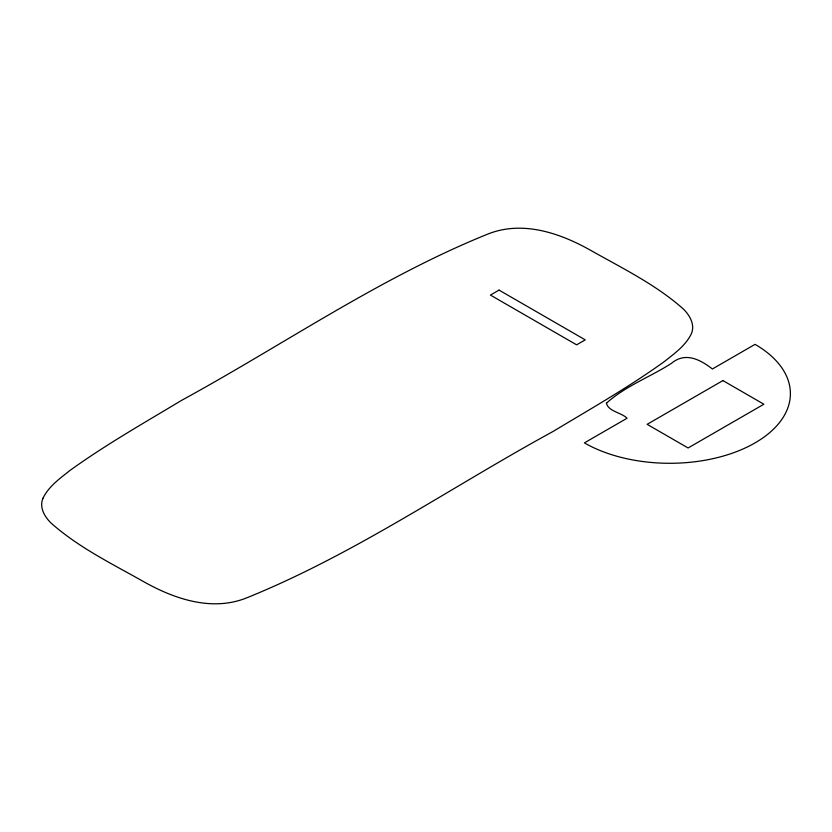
<?xml version="1.0" encoding="UTF-8"?>
<svg xmlns="http://www.w3.org/2000/svg" width="832" height="832" viewBox="0 0 832 832"><rect width="100%" height="100%" fill="white"/><g stroke="black" fill="none" stroke-linecap="round" stroke-linejoin="round"><path stroke-width="1.25" d="M606.414 403.208C608.4 411.58 621.743 412.62 627.058 418.246L584.397 442.884A120.682 69.67 0 0 0 755.05 442.884A120.682 69.67 0 0 0 755.05 344.354L712.39 368.982C699.764 359.195 685.079 351.801 671.341 363.418C650.146 376.99 625.061 386.298 606.414 403.208M43.025 498.118C39.021 507.208 44.522 516.589 50.918 522.933C78.77 547.726 112.809 564.138 145.007 582.421C175.334 599.258 212.025 611.478 246.033 598.125C354.12 554.57 450.871 487.24 552.822 431.6C590.366 408.99 628.607 387.306 664.217 361.66C674.305 353.642 685.485 345.769 691.319 333.882C695.313 324.792 689.811 315.411 683.415 309.067C655.564 284.274 621.525 267.862 589.326 249.579C559 232.742 522.309 220.522 488.301 233.875C380.214 277.43 283.473 344.76 181.511 400.4C143.967 423.01 105.737 444.694 70.127 470.34C60.039 478.358 48.849 486.231 43.025 498.118M499.044 290.098L490.433 295.079L576.618 344.833L585.229 339.862L499.044 290.098M722.914 380.578L647.14 424.33L688.095 447.97L763.87 404.227L722.914 380.578"/></g></svg>
